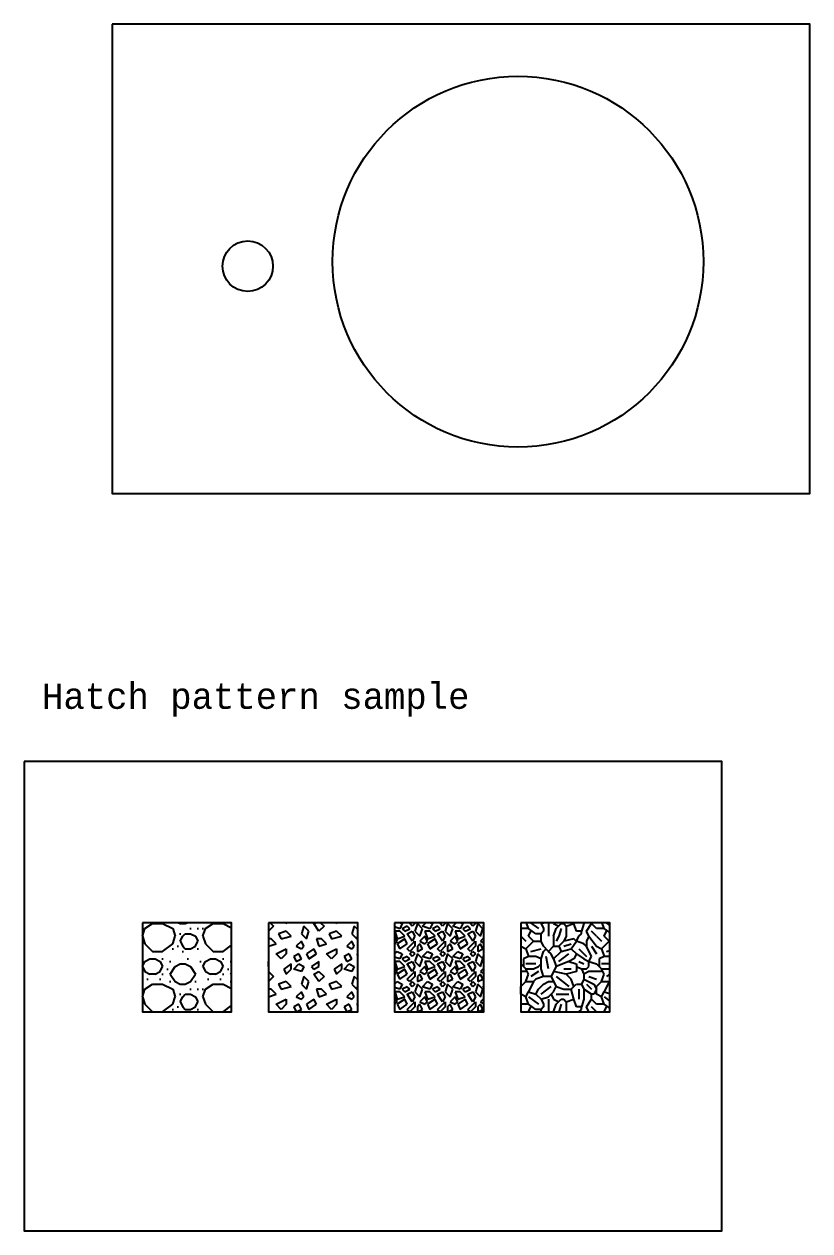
# Model space of a CAD drawing. Header units: inches. Extents: x 0 to 1852, y -566 to 111.
# Drawn here: x 10.16 to 41.31, y -203.8 to -155.95 of the extents above; entities that cross this region are included whole.
import ezdxf

# ---------------------------------------------------------------- set-up
doc = ezdxf.new("R2010")
doc.units = ezdxf.units.IN
doc.header["$MEASUREMENT"] = 0
doc.styles.add('custom_text_style', font='consola.ttf')

# ---------------------------------------------------------------- blocks, each defined once
blk = doc.blocks.new('*U18')
blk.add_circle((0, 0), 1)
blk = doc.blocks.new('*U19')
blk.add_circle((6.347, 0.18), 7.35)

msp = doc.modelspace()

# ---------------------------------------------------------------- hatches: boundary and pattern name
h = msp.add_hatch()
h.set_pattern_fill('HSBDR3E0', color=256, scale=0.1, pattern_type=2)
h.set_pattern_definition([(71.565, (14.8471, -194.5193), (-8e-09, 2.4), [0.31623, -7.27324]), (33.69, (14.947, -194.2193), (9e-09, 2.4), [0.3606, -8.2928]), (33.69, (17.347, -194.2193), (9e-09, 2.4), [0.3606, -8.2928]), (33.69, (19.747, -194.2193), (9e-09, 2.4), [0.3606, -8.2928]), (0, (15.247, -194.0193), (0, 2.4), [0.4, -2]), (333.435, (15.647, -194.0193), (-4e-08, 2.4), [0.4472, -4.9193]), (333.435, (18.047, -194.0193), (-4e-08, 2.4), [0.4472, -4.9193]), (288.435, (16.0471, -194.2193), (8e-09, 2.4), [0.31623, -7.27324]), (288.435, (14.8471, -194.5193), (8e-09, 2.4), [0.31623, -7.27324]), (315, (14.947, -194.8193), (-1e-07, 2.4), [0.42426, -2.96985]), (0, (15.247, -195.1193), (0, 2.4), [0.4, -2]), (36.87, (15.647, -195.1193), (-7e-09, 2.4), [0.5, -11.5]), (36.87, (18.047, -195.1193), (-7e-09, 2.4), [0.5, -11.5]), (36.87, (20.447, -195.1193), (-7e-09, 2.4), [0.5, -11.5]), (36.87, (22.847, -195.1193), (-7e-09, 2.4), [0.5, -11.5]), (71.565, (16.0471, -194.8193), (-8e-09, 2.4), [0.31623, -7.27324]), (56.31, (15.9471, -193.6193), (7e-08, 2.4), [0.3606, -8.2928]), (56.31, (18.3471, -193.6193), (7e-08, 2.4), [0.3606, -8.2928]), (26.565, (16.147, -193.3193), (4e-08, 2.4), [0.2236, -5.143]), (26.565, (18.547, -193.3193), (4e-08, 2.4), [0.2236, -5.143]), (0, (16.347, -193.2193), (0, 2.4), [0.2, -2.2]), (333.435, (16.547, -193.2193), (-4e-08, 2.4), [0.2236, -5.143]), (333.435, (18.947, -193.2193), (-4e-08, 2.4), [0.2236, -5.143]), (303.69, (16.7471, -193.3193), (-7e-08, 2.4), [0.3606, -8.2928]), (303.69, (19.1471, -193.3193), (-7e-08, 2.4), [0.36056, -8.2928]), (303.69, (15.9471, -193.6193), (-7e-08, 2.4), [0.3606, -8.2928]), (303.69, (18.3471, -193.6193), (-7e-08, 2.4), [0.3606, -8.2928]), (333.435, (16.147, -193.9193), (-4e-08, 2.4), [0.2236, -5.143]), (333.435, (18.547, -193.9193), (-4e-08, 2.4), [0.2236, -5.143]), (0, (16.347, -194.0193), (0, 2.4), [0.2, -2.2]), (26.565, (16.547, -194.0193), (4e-08, 2.4), [0.2236, -5.143]), (26.565, (18.947, -194.0193), (4e-08, 2.4), [0.2236, -5.143]), (56.31, (16.7471, -193.9193), (7e-08, 2.4), [0.3606, -8.2928]), (56.31, (19.1471, -193.9193), (7e-08, 2.4), [0.36056, -8.2928]), (63.435, (14.8471, -193.3193), (-4e-08, 2.4), [0.2236, -5.14296]), (26.565, (14.947, -193.1193), (4e-08, 2.4), [0.2236, -5.143]), (26.565, (17.347, -193.1193), (4e-08, 2.4), [0.2236, -5.143]), (0, (15.147, -193.0193), (0, 2.4), [0.2, -2.2]), (333.435, (15.347, -193.0193), (-4e-08, 2.4), [0.2236, -5.143]), (333.435, (17.747, -193.0193), (-4e-08, 2.4), [0.2236, -5.143]), (296.565, (15.5471, -193.1193), (4e-08, 2.4), [0.2236, -5.14296]), (296.565, (14.8471, -193.3193), (4e-08, 2.4), [0.2236, -5.14296]), (180, (15.347, -193.6193), (-3e-16, -2.4), [0.2, -2.2]), (333.435, (14.947, -193.5193), (-4e-08, 2.4), [0.2236, -5.143]), (333.435, (17.347, -193.5193), (-4e-08, 2.4), [0.2236, -5.143]), (26.565, (15.347, -193.6193), (4e-08, 2.4), [0.2236, -5.143]), (26.565, (17.747, -193.6193), (4e-08, 2.4), [0.2236, -5.143]), (63.435, (15.5471, -193.5193), (-4e-08, 2.4), [0.2236, -5.14296]), (63.435, (16.3471, -194.7193), (-4e-08, 2.4), [0.2236, -5.14296]), (45, (16.447, -194.5193), (1e-07, 2.4), [0.1414, -3.2527]), (0, (16.547, -194.4193), (0, 2.4), [0.2, -2.2]), (333.435, (16.747, -194.4193), (-4e-08, 2.4), [0.2236, -5.143]), (333.435, (19.147, -194.4193), (-4e-08, 2.4), [0.2236, -5.143]), (296.565, (16.9471, -194.5193), (4e-08, 2.4), [0.2236, -5.14296]), (296.565, (16.3471, -194.7193), (4e-08, 2.4), [0.2236, -5.14296]), (315, (16.447, -194.9193), (-1e-07, 2.4), [0.1414, -3.2527]), (0, (16.547, -195.0193), (0, 2.4), [0.2, -2.2]), (26.565, (16.747, -195.0193), (4e-08, 2.4), [0.2236, -5.143]), (26.565, (19.147, -195.0193), (4e-08, 2.4), [0.2236, -5.143]), (63.435, (16.9471, -194.9193), (-4e-08, 2.4), [0.2236, -5.14296]), (0, (16.347, -194.4193), (0, 2.4), [0, -2.4]), (0, (15.947, -193.9193), (0, 2.4), [0, -2.4]), (0, (15.547, -193.8193), (0, 2.4), [0, -2.4]), (0, (15.047, -193.8193), (0, 2.4), [0, -2.4]), (0, (15.647, -193.6193), (0, 2.4), [0, -2.4]), (0, (15.847, -193.4193), (0, 2.4), [0, -2.4]), (0, (15.947, -193.1193), (0, 2.4), [0, -2.4]), (0, (16.647, -193.0193), (0, 2.4), [0, -2.4]), (0, (17.147, -193.1193), (0, 2.4), [0, -2.4]), (0, (16.947, -193.9193), (0, 2.4), [0, -2.4]), (0, (17.047, -194.2193), (0, 2.4), [0, -2.4]), (0, (16.747, -194.2193), (0, 2.4), [0, -2.4]), (0, (16.247, -194.9193), (0, 2.4), [0, -2.4]), (0, (16.047, -195.0193), (0, 2.4), [0, -2.4]), (0, (16.447, -195.1193), (0, 2.4), [0, -2.4]), (0, (17.047, -195.0193), (0, 2.4), [0, -2.4]), (0, (14.847, -194.2193), (0, 2.4), [0, -2.4]), (0, (15.647, -193.0193), (0, 2.4), [0, -2.4])])
h.paths.add_polyline_path([(18.38261, -191.58379), (14.84707, -191.58379), (14.84707, -195.11932), (18.38261, -195.11932)])
h = msp.add_hatch()
h.set_pattern_fill('HSHP21E0', color=256, scale=0.1, pattern_type=2)
h.set_pattern_definition([(296.565, (15.3471, -194.8193), (2e-08, 2), [0.2236, -4.24853]), (33.69, (15.447, -195.0193), (3e-08, 2), [0.36056, -6.85055]), (33.69, (17.447, -195.0193), (3e-08, 2), [0.36056, -6.85055]), (33.69, (19.447, -195.0193), (3e-08, 2), [0.3606, -6.8505]), (116.565, (15.7471, -194.8193), (-7e-08, 2), [0.2236, -4.24853]), (213.69, (15.647, -194.6193), (6e-09, 2), [0.36056, -6.85055]), (213.69, (17.647, -194.6193), (6e-09, 2), [0.36056, -6.85055]), (213.69, (19.647, -194.6193), (6e-09, 2), [0.3606, -6.8505]), (26.565, (16.147, -194.8193), (3e-08, 2), [0.4472, -4.0249]), (26.565, (18.147, -194.8193), (3e-08, 2), [0.4472, -4.0249]), (270, (16.547, -194.6193), (2, 1e-16), [0.2, -1.8]), (225, (16.5471, -194.8193), (-1e-07, 2), [0.28284, -2.5456]), (135, (16.3471, -195.0193), (2e-16, 2), [0.28284, -2.5456]), (288.435, (15.7471, -194.2193), (2e-08, 2), [0.31623, -6.00833]), (18.435, (15.847, -194.5193), (6e-08, 2), [0.3162, -6.0083]), (18.435, (17.847, -194.5193), (6e-08, 2), [0.3162, -6.0083]), (18.435, (19.847, -194.5193), (6e-08, 2), [0.3162, -6.0083]), (135, (16.1471, -194.4193), (2e-16, 2), [0.28284, -2.5456]), (180, (15.947, -194.2193), (-2e-16, -2), [0.2, -1.8]), (251.565, (15.2471, -193.7193), (-6e-08, 2), [0.31623, -6.00833]), (315, (15.1471, -194.0193), (0, 2), [0.28284, -2.5456]), (71.565, (15.3471, -194.2193), (-2e-08, 2), [0.31623, -6.00833]), (135, (15.4471, -193.9193), (2e-16, 2), [0.28284, -2.5456]), (225, (16.0471, -193.7193), (-1e-07, 2), [0.28284, -2.5456]), (123.69, (15.8471, -193.9193), (-2e-07, 2), [0.36056, -6.85055]), (123.69, (17.8471, -193.9193), (-2e-07, 2), [0.36056, -6.85055]), (26.565, (15.647, -193.6193), (3e-08, 2), [0.2236, -4.2485]), (26.565, (17.647, -193.6193), (3e-08, 2), [0.2236, -4.2485]), (315, (15.8471, -193.5193), (0, 2), [0.28284, -2.5456]), (213.69, (16.747, -193.2193), (6e-09, 2), [0.36056, -6.85055]), (213.69, (18.747, -193.2193), (6e-09, 2), [0.3606, -6.8505]), (213.69, (20.747, -193.2193), (6e-09, 2), [0.3606, -6.8505]), (296.565, (16.4471, -193.4193), (2e-08, 2), [0.2236, -4.24853]), (45, (16.5471, -193.6193), (0, 2), [0.28284, -2.5456]), (90, (16.747, -193.4193), (-2, 1e-16), [0.2, -1.8]), (213.69, (15.847, -193.1193), (6e-09, 2), [0.36056, -6.85055]), (213.69, (17.847, -193.1193), (6e-09, 2), [0.3606, -6.85055]), (213.69, (19.847, -193.1193), (6e-09, 2), [0.3606, -6.8505]), (315, (15.5471, -193.3193), (0, 2), [0.14142, -2.687]), (26.565, (15.647, -193.4193), (3e-08, 2), [0.2236, -4.2485]), (26.565, (17.647, -193.4193), (3e-08, 2), [0.2236, -4.2485]), (90, (15.847, -193.3193), (-2, 1e-16), [0.2, -1.8]), (333.435, (15.047, -193.2193), (-3e-08, 2), [0.2236, -4.2485]), (333.435, (17.047, -193.2193), (-3e-08, 2), [0.2236, -4.2485]), (243.435, (15.2471, -193.3193), (-1e-07, 2), [0.2236, -4.24853]), (161.565, (15.147, -193.5193), (7e-08, 2), [0.3162, -6.0083]), (161.565, (17.147, -193.5193), (7e-08, 2), [0.3162, -6.0083]), (161.565, (19.147, -193.5193), (7e-08, 2), [0.3162, -6.0083]), (45, (14.8471, -193.4193), (0, 2), [0.28284, -2.5456]), (26.565, (14.947, -195.1193), (3e-08, 2), [0.2236, -4.2485]), (26.565, (16.947, -195.1193), (3e-08, 2), [0.2236, -4.2485]), (116.565, (15.1471, -195.0193), (-7e-08, 2), [0.2236, -4.24853]), (206.565, (15.047, -194.8193), (-3e-07, 2), [0.2236, -4.2485]), (206.565, (17.047, -194.8193), (-3e-07, 2), [0.2236, -4.2485]), (296.565, (14.8471, -194.9193), (2e-08, 2), [0.2236, -4.24853]), (14.036, (16.347, -194.2193), (5e-08, 2), [0.4123, -7.8339]), (14.036, (18.347, -194.2193), (5e-08, 2), [0.4123, -7.8339]), (14.036, (20.347, -194.2193), (5e-08, 2), [0.4123, -7.8339]), (14.036, (22.347, -194.2193), (5e-08, 2), [0.4123, -7.8339]), (135, (16.7471, -194.1193), (2e-16, 2), [0.28284, -2.5456]), (198.435, (16.547, -193.9193), (-3e-07, 2), [0.3162, -6.0083]), (198.435, (18.547, -193.9193), (-3e-07, 2), [0.3162, -6.0083]), (198.435, (20.547, -193.9193), (-3e-07, 2), [0.3162, -6.0083]), (296.565, (16.2471, -194.0193), (2e-08, 2), [0.2236, -4.24853]), (333.435, (14.947, -194.5193), (-3e-08, 2), [0.2236, -4.2485]), (333.435, (16.947, -194.5193), (-3e-08, 2), [0.2236, -4.2485]), (45, (15.1471, -194.6193), (0, 2), [0.14142, -2.687]), (116.565, (15.2471, -194.5193), (-7e-08, 2), [0.2236, -4.24853]), (225, (15.1471, -194.3193), (-1e-07, 2), [0.28284, -2.5456])])
h.paths.add_polyline_path([(19.84707, -191.58379), (19.84707, -195.11932), (23.38261, -195.11932), (23.38261, -191.58379)])
h = msp.add_hatch()
h.set_pattern_fill('HSHP31E0', color=256, scale=0.1, pattern_type=2)
h.set_pattern_definition([(296.565, (15.34707, -194.8193), (2e-08, 1.2), [0.22361, -2.459675]), (33.69, (15.4471, -195.0193), (5e-09, 1.2), [0.36056, -3.9661]), (33.69, (16.6471, -195.0193), (5e-09, 1.2), [0.36056, -3.9661]), (33.69, (17.8471, -195.0193), (5e-09, 1.2), [0.36056, -3.9661]), (116.565, (15.74707, -194.8193), (-2e-08, 1.2), [0.22361, -2.459675]), (213.69, (15.6471, -194.6193), (1e-09, 1.2), [0.36056, -3.9661]), (213.69, (16.8471, -194.6193), (1e-09, 1.2), [0.36056, -3.9661]), (213.69, (18.0471, -194.6193), (1e-09, 1.2), [0.36056, -3.9661]), (45, (15.7471, -195.0193), (6e-08, 1.2), [0.42426, -1.27279]), (270, (16.0471, -194.7193), (1.2, 1e-16), [0.2, -1]), (225, (16.0471, -194.9193), (-6e-08, 1.2), [0.28284, -1.41421]), (135, (15.8471, -195.1193), (1e-16, 1.2), [0.14142, -1.55563]), (288.435, (15.24707, -194.31932), (1e-08, 1.2), [0.31623, -3.478505]), (18.435, (15.3471, -194.6193), (1e-08, 1.2), [0.31623, -3.4785]), (18.435, (16.5471, -194.6193), (1e-08, 1.2), [0.31623, -3.4785]), (18.435, (17.7471, -194.6193), (1e-08, 1.2), [0.31623, -3.4785]), (135, (15.6471, -194.5193), (1e-16, 1.2), [0.28284, -1.41421]), (180, (15.4471, -194.3193), (-1e-16, -1.2), [0.2, -1]), (251.565, (14.94707, -194.01932), (-3e-08, 1.2), [0.31623, -3.478505]), (315, (14.8471, -194.3193), (-6e-08, 1.2), [0.28284, -1.41421]), (71.565, (15.04707, -194.51932), (-1e-08, 1.2), [0.31623, -3.478505]), (135, (15.1471, -194.2193), (1e-16, 1.2), [0.28284, -1.41421]), (243.435, (16.04707, -194.5193), (-9e-08, 1.2), [0.22361, -2.459675]), (123.69, (15.9471, -194.7193), (-7e-08, 1.2), [0.36056, -3.9661]), (123.69, (17.1471, -194.7193), (-7e-08, 1.2), [0.36056, -3.9661]), (26.565, (15.7471, -194.4193), (2e-08, 1.2), [0.2236, -2.45967]), (26.565, (16.9471, -194.4193), (2e-08, 1.2), [0.2236, -2.45967]), (296.565, (15.94707, -194.3193), (2e-08, 1.2), [0.22361, -2.459675]), (206.565, (15.7471, -194.1193), (-2e-07, 1.2), [0.2236, -2.45967]), (206.565, (16.9471, -194.1193), (-2e-07, 1.2), [0.2236, -2.45967]), (315, (15.5471, -194.2193), (-6e-08, 1.2), [0.14142, -1.555635]), (26.565, (15.6471, -194.3193), (2e-08, 1.2), [0.2236, -2.45967]), (26.565, (16.8471, -194.3193), (2e-08, 1.2), [0.2236, -2.45967]), (135, (15.8471, -194.2193), (1e-16, 1.2), [0.14142, -1.55563]), (333.435, (15.3471, -193.9193), (-2e-08, 1.2), [0.2236, -2.45967]), (333.435, (16.5471, -193.9193), (-2e-08, 1.2), [0.2236, -2.45967]), (243.435, (15.54707, -194.0193), (-9e-08, 1.2), [0.22361, -2.459675]), (161.565, (15.4471, -194.2193), (4e-08, 1.2), [0.31623, -3.4785]), (161.565, (16.6471, -194.2193), (4e-08, 1.2), [0.31623, -3.4785]), (161.565, (17.8471, -194.2193), (4e-08, 1.2), [0.31623, -3.4785]), (45, (15.1471, -194.1193), (6e-08, 1.2), [0.28284, -1.41421]), (26.565, (14.9471, -195.1193), (2e-08, 1.2), [0.2236, -2.45967]), (26.565, (16.1471, -195.1193), (2e-08, 1.2), [0.2236, -2.45967]), (116.565, (15.14707, -195.0193), (-2e-08, 1.2), [0.22361, -2.459675]), (225, (15.0471, -194.8193), (-6e-08, 1.2), [0.14142, -1.555635]), (270, (14.9471, -194.9193), (1.2, 1e-16), [0.2, -1]), (333.435, (15.0471, -194.7193), (-2e-08, 1.2), [0.2236, -2.45967]), (333.435, (16.2471, -194.7193), (-2e-08, 1.2), [0.2236, -2.45967]), (45, (15.2471, -194.8193), (6e-08, 1.2), [0.14142, -1.555635]), (116.565, (15.34707, -194.7193), (-2e-08, 1.2), [0.22361, -2.459675]), (225, (15.2471, -194.5193), (-6e-08, 1.2), [0.28284, -1.41421]), (135, (15.9471, -194.1193), (1e-16, 1.2), [0.14142, -1.55563]), (45, (15.8471, -194.0193), (6e-08, 1.2), [0.14142, -1.55563]), (315, (15.9471, -193.9193), (-6e-08, 1.2), [0.14142, -1.55563]), (225, (16.0471, -194.0193), (-6e-08, 1.2), [0.14142, -1.55563])])
h.paths.add_polyline_path([(28.38261, -191.58379), (24.84707, -191.58379), (24.84707, -195.11932), (28.38261, -195.11932)])
h = msp.add_hatch()
h.set_pattern_fill('HVEGE100', color=256, scale=0.1, pattern_type=2)
h.set_pattern_definition([(63.435, (15.4471, -194.4193), (2e-08, 3), [0.2236, -6.4846]), (45, (15.547, -194.2193), (0, 3), [0.28284, -3.9598]), (26.565, (15.747, -194.0193), (6e-08, 3), [0.2236, -6.4846]), (26.565, (18.747, -194.0193), (6e-08, 3), [0.2236, -6.4846]), (0, (15.947, -193.9193), (0, 3), [0.2, -2.8]), (341.565, (15.147, -194.3193), (-1e-08, 3), [0.3162, -9.1706]), (341.565, (18.147, -194.3193), (-1e-08, 3), [0.3162, -9.1706]), (341.565, (21.147, -194.3193), (-1e-08, 3), [0.3162, -9.1706]), (315, (15.447, -194.4193), (0, 3), [0.28284, -3.9598]), (296.565, (15.6471, -194.6193), (-2e-08, 3), [0.2236, -6.4846]), (270, (15.747, -194.8193), (3, 2e-16), [0.1, -2.9]), (225, (15.747, -194.9193), (-3e-07, 3), [0.14142, -4.1012]), (180, (15.647, -195.0193), (-4e-16, -3), [0.2, -2.8]), (146.31, (15.447, -195.0193), (-2e-07, 3), [0.3606, -10.4561]), (146.31, (18.447, -195.0193), (-2e-07, 3), [0.3606, -10.4561]), (146.31, (21.447, -195.0193), (-2e-07, 3), [0.3606, -10.4561]), (108.435, (15.1471, -194.8193), (-9e-08, 3), [0.31623, -9.1706]), (323.13, (15.147, -194.5193), (-9e-08, 3), [0.5, -14.5]), (323.13, (18.147, -194.5193), (-9e-08, 3), [0.5, -14.5]), (323.13, (21.147, -194.5193), (-9e-08, 3), [0.5, -14.5]), (323.13, (24.147, -194.5193), (-9e-08, 3), [0.5, -14.5]), (36.87, (15.647, -194.4193), (9e-08, 3), [0.5, -14.5]), (36.87, (18.647, -194.4193), (9e-08, 3), [0.5, -14.5]), (36.87, (21.647, -194.4193), (9e-08, 3), [0.5, -14.5]), (36.87, (24.647, -194.4193), (9e-08, 3), [0.5, -14.5]), (18.435, (15.647, -194.6193), (1e-08, 3), [0.3162, -9.1706]), (18.435, (18.647, -194.6193), (1e-08, 3), [0.3162, -9.1706]), (18.435, (21.647, -194.6193), (1e-08, 3), [0.3162, -9.1706]), (45, (15.947, -194.5193), (0, 3), [0.28284, -3.9598]), (63.435, (16.1471, -194.3193), (2e-08, 3), [0.2236, -6.4846]), (296.565, (16.0471, -193.7193), (-2e-08, 3), [0.2236, -6.4846]), (296.565, (16.1471, -193.9193), (-2e-08, 3), [0.2236, -6.4846]), (341.565, (16.247, -194.1193), (-1e-08, 3), [0.3162, -9.1706]), (341.565, (19.247, -194.1193), (-1e-08, 3), [0.3162, -9.1706]), (341.565, (22.247, -194.1193), (-1e-08, 3), [0.3162, -9.1706]), (0, (16.547, -194.2193), (0, 3), [0.3, -2.7]), (45, (16.847, -194.2193), (0, 3), [0.1414, -4.1012]), (108.435, (16.9471, -194.1193), (-9e-08, 3), [0.31623, -9.1706]), (135, (16.847, -193.8193), (2e-16, 3), [0.28284, -3.9598]), (168.69, (16.647, -193.6193), (-3e-07, 3), [0.5099, -14.7872]), (168.69, (19.647, -193.6193), (-3e-07, 3), [0.5099, -14.7872]), (168.69, (22.647, -193.6193), (-3e-07, 3), [0.5099, -14.7872]), (168.69, (25.647, -193.6193), (-3e-07, 3), [0.5099, -14.7872]), (168.69, (28.647, -193.6193), (-3e-07, 3), [0.51, -14.7872]), (321.34, (16.247, -193.7193), (-8e-08, 3), [0.6403, -18.569]), (321.34, (19.247, -193.7193), (-8e-08, 3), [0.6403, -18.569]), (321.34, (22.247, -193.7193), (-8e-08, 3), [0.6403, -18.569]), (321.34, (25.247, -193.7193), (-8e-08, 3), [0.6403, -18.569]), (321.34, (28.247, -193.7193), (-8e-08, 3), [0.6403, -18.569]), (71.565, (16.1471, -195.1193), (7e-09, 3), [0.31623, -9.1706]), (45, (16.247, -194.8193), (0, 3), [0.28284, -3.9598]), (0, (16.447, -194.6193), (0, 3), [0.1, -2.9]), (315, (16.547, -194.6193), (0, 3), [0.14142, -4.1012]), (270, (16.647, -194.7193), (3, 2e-16), [0.4, -2.6]), (243.435, (16.6471, -192.1193), (-2e-07, 3), [0.2236, -6.4846]), (225, (16.547, -192.3193), (-3e-07, 3), [0.28284, -3.9598]), (270, (16.147, -192.1193), (3, 2e-16), [0.2, -2.8]), (270, (16.147, -192.3193), (3, 2e-16), [0.2, -2.8]), (251.565, (16.4471, -194.8193), (-9e-08, 3), [0.31623, -9.1706]), (243.435, (16.3471, -192.1193), (-2e-07, 3), [0.2236, -6.4846]), (45, (16.147, -193.0193), (0, 3), [0.42426, -3.81838]), (14.036, (16.447, -192.7193), (4e-09, 3), [0.4123, -11.957]), (14.036, (19.447, -192.7193), (4e-09, 3), [0.4123, -11.957]), (14.036, (22.447, -192.7193), (4e-09, 3), [0.4123, -11.957]), (14.036, (25.447, -192.7193), (4e-09, 3), [0.4123, -11.957]), (315, (16.847, -192.6193), (0, 3), [0.28284, -3.9598]), (243.435, (17.0471, -192.8193), (-2e-07, 3), [0.2236, -6.4846]), (206.565, (16.947, -193.0193), (-4e-07, 3), [0.2236, -6.4846]), (206.565, (19.947, -193.0193), (-4e-07, 3), [0.2236, -6.4846]), (201.801, (16.747, -193.1193), (6e-08, 3), [0.5385, -15.617]), (201.801, (19.747, -193.1193), (6e-08, 3), [0.5385, -15.617]), (201.8, (22.747, -193.1193), (6e-08, 3), [0.5385, -15.617]), (201.8, (25.747, -193.1193), (6e-08, 3), [0.5385, -15.617]), (201.8, (28.747, -193.1193), (6e-08, 3), [0.5385, -15.617]), (36.87, (16.347, -193.1193), (9e-08, 3), [0.5, -14.5]), (36.87, (19.347, -193.1193), (9e-08, 3), [0.5, -14.5]), (36.87, (22.347, -193.1193), (9e-08, 3), [0.5, -14.5]), (36.87, (25.347, -193.1193), (9e-08, 3), [0.5, -14.5]), (341.565, (16.747, -193.1193), (-1e-08, 3), [0.3162, -9.1706]), (341.565, (19.747, -193.1193), (-1e-08, 3), [0.3162, -9.1706]), (341.565, (22.747, -193.1193), (-1e-08, 3), [0.3162, -9.1706]), (270, (17.047, -193.2193), (3, 2e-16), [0.3, -2.7]), (194.036, (17.047, -193.5193), (-3e-07, 3), [0.4123, -11.957]), (194.036, (20.047, -193.5193), (-3e-07, 3), [0.4123, -11.957]), (194.036, (23.047, -193.5193), (-3e-07, 3), [0.4123, -11.957]), (194.036, (26.047, -193.5193), (-3e-07, 3), [0.4123, -11.957]), (0, (16.547, -193.4193), (0, 3), [0.3, -2.7]), (288.435, (16.1471, -193.0193), (-7e-09, 3), [0.31623, -9.1706]), (243.435, (16.2471, -193.3193), (-2e-07, 3), [0.2236, -6.4846]), (243.435, (16.1471, -193.5193), (-2e-07, 3), [0.2236, -6.4846]), (180, (16.047, -193.7193), (-4e-16, -3), [0.3, -2.7]), (108.435, (15.7471, -193.7193), (-9e-08, 3), [0.31623, -9.1706]), (90, (15.647, -193.4193), (-3, 2e-16), [0.4, -2.6]), (71.565, (15.6471, -193.0193), (7e-09, 3), [0.31623, -9.1706]), (45, (15.747, -192.7193), (0, 3), [0.14142, -4.1012]), (45, (15.947, -192.7193), (0, 3), [0.28284, -3.9598]), (0, (16.147, -192.5193), (0, 3), [0.2, -2.8]), (296.565, (16.3471, -192.5193), (-2e-08, 3), [0.2236, -6.4846]), (116.565, (16.1471, -193.0193), (-1e-07, 3), [0.2236, -6.4846]), (135, (16.047, -192.8193), (2e-16, 3), [0.14142, -4.1012]), (101.31, (15.9471, -193.4193), (-3e-08, 3), [0.5099, -14.78716]), (198.435, (15.747, -193.7193), (-4e-07, 3), [0.3162, -9.1706]), (198.435, (18.747, -193.7193), (-4e-07, 3), [0.3162, -9.1706]), (198.435, (21.747, -193.7193), (-4e-07, 3), [0.3162, -9.1706]), (225, (15.447, -193.8193), (-3e-07, 3), [0.14142, -4.1012]), (243.435, (15.3471, -193.9193), (-2e-07, 3), [0.4472, -6.261]), (0, (16.247, -194.4193), (0, 3), [0.5, -2.5]), (296.565, (16.0471, -194.4193), (-2e-08, 3), [0.2236, -6.4846]), (333.435, (16.147, -194.6193), (-6e-08, 3), [0.2236, -6.4846]), (333.435, (19.147, -194.6193), (-6e-08, 3), [0.2236, -6.4846]), (18.435, (16.647, -194.7193), (1e-08, 3), [0.3162, -9.1706]), (18.435, (19.647, -194.7193), (1e-08, 3), [0.3162, -9.1706]), (18.435, (22.647, -194.7193), (1e-08, 3), [0.3162, -9.1706]), (104.036, (16.9471, -194.6193), (2e-08, 3), [0.4123, -11.957]), (45, (16.947, -194.1193), (0, 3), [0.1414, -4.1012]), (0, (17.047, -194.0193), (0, 3), [0.2, -2.8]), (296.565, (17.2471, -194.0193), (-2e-08, 3), [0.2236, -6.4846]), (270, (17.347, -194.2193), (3, 2e-16), [0.4, -2.6]), (251.565, (17.3471, -194.6193), (-9e-08, 3), [0.31623, -9.1706]), (180, (17.247, -194.9193), (-4e-16, -3), [0.2, -2.8]), (108.435, (17.0471, -194.9193), (-9e-08, 3), [0.31623, -9.1706]), (270, (17.147, -194.2193), (3, 2e-16), [0.4, -2.6]), (180, (15.447, -193.2193), (-4e-16, -3), [0.4, -2.6]), (153.435, (15.647, -193.0193), (1e-07, 3), [0.2236, -6.4846]), (153.435, (18.647, -193.0193), (1e-07, 3), [0.2236, -6.4846]), (180, (15.447, -192.9193), (-4e-16, -3), [0.3, -2.7]), (206.565, (15.147, -192.9193), (-4e-07, 3), [0.2236, -6.4846]), (206.565, (18.147, -192.9193), (-4e-07, 3), [0.2236, -6.4846]), (270, (14.947, -193.0193), (3, 2e-16), [0.3, -2.7]), (315, (14.947, -193.3193), (0, 3), [0.14142, -4.1012]), (0, (15.047, -193.4193), (0, 3), [0.3, -2.7]), (26.565, (15.347, -193.4193), (6e-08, 3), [0.2236, -6.4846]), (26.565, (18.347, -193.4193), (6e-08, 3), [0.2236, -6.4846]), (45, (15.547, -193.3193), (0, 3), [0.14142, -4.1012]), (213.69, (15.547, -193.5193), (6e-08, 3), [0.3606, -10.4561]), (213.69, (18.547, -193.5193), (6e-08, 3), [0.3606, -10.4561]), (213.69, (21.547, -193.5193), (6e-08, 3), [0.3606, -10.4561]), (180, (15.047, -193.5193), (-4e-16, -3), [0.2, -2.8]), (180, (17.847, -193.5193), (-4e-16, -3), [0.3, -2.7]), (206.565, (17.547, -193.5193), (-4e-07, 3), [0.2236, -6.4846]), (206.565, (20.547, -193.5193), (-4e-07, 3), [0.2236, -6.4846]), (270, (17.347, -193.6193), (3, 2e-16), [0.2, -2.8]), (333.435, (17.347, -193.8193), (-6e-08, 3), [0.4472, -6.261]), (333.435, (20.347, -193.8193), (-6e-08, 3), [0.4472, -6.261]), (341.565, (17.547, -193.7193), (-1e-08, 3), [0.3162, -9.1706]), (341.565, (20.547, -193.7193), (-1e-08, 3), [0.3162, -9.1706]), (341.565, (23.547, -193.7193), (-1e-08, 3), [0.3162, -9.1706]), (18.435, (16.547, -192.5193), (1e-08, 3), [0.3162, -9.1706]), (18.435, (19.547, -192.5193), (1e-08, 3), [0.3162, -9.1706]), (18.435, (22.547, -192.5193), (1e-08, 3), [0.3162, -9.1706]), (56.31, (16.847, -192.6193), (1e-07, 3), [0.36056, -10.4561]), (56.31, (19.847, -192.6193), (1e-07, 3), [0.36056, -10.4561]), (315, (17.147, -192.6193), (0, 3), [0.42426, -3.81838]), (326.31, (17.047, -192.8193), (-1e-07, 3), [0.3606, -10.4561]), (326.31, (20.047, -192.8193), (-1e-07, 3), [0.3606, -10.4561]), (326.31, (23.047, -192.8193), (-1e-07, 3), [0.3606, -10.4561]), (333.435, (17.347, -193.0193), (-6e-08, 3), [0.2236, -6.4846]), (333.435, (20.347, -193.0193), (-6e-08, 3), [0.2236, -6.4846]), (63.435, (17.5471, -193.1193), (2e-08, 3), [0.2236, -6.4846]), (116.565, (17.6471, -192.9193), (-1e-07, 3), [0.4472, -6.261]), (135, (17.447, -192.5193), (2e-16, 3), [0.1414, -4.1012]), (161.565, (17.347, -192.4193), (2e-07, 3), [0.3162, -9.1706]), (161.565, (20.347, -192.4193), (2e-07, 3), [0.3162, -9.1706]), (161.565, (23.347, -192.4193), (2e-07, 3), [0.3162, -9.1706]), (296.565, (17.2471, -193.4193), (-2e-08, 3), [0.2236, -6.4846]), (333.435, (17.147, -193.1193), (-6e-08, 3), [0.2236, -6.4846]), (333.435, (20.147, -193.1193), (-6e-08, 3), [0.2236, -6.4846]), (243.435, (17.3471, -193.8193), (-2e-07, 3), [0.2236, -6.4846]), (315, (17.447, -194.0193), (0, 3), [0.28284, -3.9598]), (296.565, (17.7471, -194.0193), (-2e-08, 3), [0.2236, -6.4846]), (243.435, (17.8471, -194.2193), (-2e-07, 3), [0.2236, -6.4846]), (180, (17.747, -194.4193), (-4e-16, -3), [0.1, -2.9]), (146.31, (17.647, -194.4193), (-2e-07, 3), [0.3606, -10.4561]), (146.31, (20.647, -194.4193), (-2e-07, 3), [0.3606, -10.4561]), (146.31, (23.647, -194.4193), (-2e-07, 3), [0.3606, -10.4561]), (270, (15.947, -194.6193), (3, 2e-16), [0.5, -2.5]), (63.435, (15.1471, -195.1193), (2e-08, 3), [0.2236, -6.4846]), (180, (15.147, -194.8193), (-4e-16, -3), [0.3, -2.7]), (243.435, (17.5471, -192.1193), (-2e-07, 3), [0.2236, -6.4846]), (270, (17.447, -192.3193), (3, 2e-16), [0.2, -2.8]), (135, (15.947, -192.7193), (2e-16, 3), [0.28284, -3.9598]), (116.565, (15.7471, -192.5193), (-1e-07, 3), [0.2236, -6.4846]), (90, (15.647, -192.3193), (-3, 2e-16), [0.2, -2.8]), (45, (17.447, -193.4193), (0, 3), [0.1414, -4.1012]), (90, (17.547, -193.3193), (-3, 2e-16), [0.2, -2.8]), (341.565, (17.547, -193.1193), (-1e-08, 3), [0.3162, -9.1706]), (341.565, (20.547, -193.1193), (-1e-08, 3), [0.3162, -9.1706]), (341.565, (23.547, -193.1193), (-1e-08, 3), [0.3162, -9.1706]), (315, (14.847, -193.2193), (0, 3), [0.14142, -4.1012]), (0, (17.347, -193.4193), (0, 3), [0.1, -2.9]), (135, (17.847, -195.1193), (2e-16, 3), [0.28284, -3.9598]), (315, (14.847, -192.1193), (0, 3), [0.28284, -3.9598]), (333.435, (14.847, -192.5193), (-6e-08, 3), [0.2236, -6.4846]), (333.435, (17.847, -192.5193), (-6e-08, 3), [0.2236, -6.4846]), (45, (15.047, -192.6193), (0, 3), [0.42426, -3.81838]), (135, (15.347, -192.3193), (2e-16, 3), [0.28284, -3.9598]), (135, (17.847, -194.8193), (2e-16, 3), [0.28284, -3.9598]), (116.565, (17.5471, -195.1193), (-1e-07, 3), [0.2236, -6.4846]), (56.31, (17.447, -194.9193), (1e-07, 3), [0.36056, -10.4561]), (56.31, (20.447, -194.9193), (1e-07, 3), [0.36056, -10.4561]), (135, (17.047, -192.3193), (2e-16, 3), [0.1414, -4.1012]), (194.036, (16.947, -192.2193), (-3e-07, 3), [0.4123, -11.957]), (194.036, (19.947, -192.2193), (-3e-07, 3), [0.4123, -11.957]), (194.036, (22.947, -192.2193), (-3e-07, 3), [0.4123, -11.957]), (194.036, (25.947, -192.2193), (-3e-07, 3), [0.4123, -11.957]), (14.036, (15.247, -192.7193), (4e-09, 3), [0.4123, -11.957]), (14.036, (18.247, -192.7193), (4e-09, 3), [0.4123, -11.957]), (14.036, (21.247, -192.7193), (4e-09, 3), [0.4123, -11.957]), (14.036, (24.247, -192.7193), (4e-09, 3), [0.4123, -11.957]), (288.435, (15.0471, -192.6193), (-7e-09, 3), [0.31623, -9.1706]), (0, (15.047, -193.9193), (0, 3), [0.3, -2.7]), (63.435, (15.0471, -194.5193), (2e-08, 3), [0.2236, -6.4846]), (90, (17.647, -194.6193), (-3, 2e-16), [0.2, -2.8]), (153.435, (15.047, -194.5193), (1e-07, 3), [0.2236, -6.4846]), (153.435, (18.047, -194.5193), (1e-07, 3), [0.2236, -6.4846]), (90, (14.847, -194.4193), (-3, 2e-16), [0.3, -2.7]), (45, (14.847, -194.1193), (0, 3), [0.28284, -3.9598]), (71.565, (15.0471, -193.9193), (7e-09, 3), [0.31623, -9.1706]), (116.565, (15.1471, -193.6193), (-1e-07, 3), [0.2236, -6.4846]), (333.435, (17.047, -193.3193), (-6e-08, 3), [0.2236, -6.4846]), (333.435, (20.047, -193.3193), (-6e-08, 3), [0.2236, -6.4846]), (0, (17.247, -193.4193), (0, 3), [0.1, -2.9]), (63.435, (17.0471, -192.3193), (2e-08, 3), [0.2236, -6.4846]), (45, (17.147, -195.1193), (0, 3), [0.1414, -4.1012]), (90, (17.247, -195.0193), (-3, 2e-16), [0.1, -2.9]), (306.87, (17.547, -192.1193), (-1e-07, 3), [0.5, -14.5]), (306.87, (20.547, -192.1193), (-1e-07, 3), [0.5, -14.5]), (306.87, (23.547, -192.1193), (-1e-07, 3), [0.5, -14.5]), (90, (15.647, -195.1193), (-3, 2e-16), [0.1, -2.9]), (303.69, (17.647, -192.5193), (-1e-07, 3), [0.36056, -10.4561]), (303.69, (20.647, -192.5193), (-1e-07, 3), [0.36056, -10.4561]), (0, (15.347, -192.3193), (0, 3), [0.3, -2.7])])
h.paths.add_polyline_path([(33.38261, -191.58379), (29.84707, -191.58379), (29.84707, -195.11932), (33.38261, -195.11932)])

# ---------------------------------------------------------------- linework, layer by layer
for points in [[(13.65383, -155.95225), (13.65383, -174.56308), (41.30565, -174.56308), (41.30565, -155.95225)], [(10.16053, -185.19021), (10.16053, -203.80104), (37.81235, -203.80104), (37.81235, -185.19021)], [(14.84707, -191.58379), (14.84707, -195.11932), (18.38261, -195.11932), (18.38261, -191.58379)], [(19.84707, -191.58379), (19.84707, -195.11932), (23.38261, -195.11932), (23.38261, -191.58379)], [(24.84707, -191.58379), (24.84707, -195.11932), (28.38261, -195.11932), (28.38261, -191.58379)], [(29.84707, -191.58379), (29.84707, -195.11932), (33.38261, -195.11932), (33.38261, -191.58379)]]:
    msp.add_lwpolyline(points, close=True)

# ---------------------------------------------------------------- block references
for name, p in [('*U19', (23.38955, -165.54963)), ('*U18', (19.02481, -165.54963))]:
    msp.add_blockref(name, p)

# ---------------------------------------------------------------- texts
at = {"style": 'custom_text_style'}
msp.add_text('Hatch pattern sample', height=1, dxfattribs=at).set_placement((10.86837, -183.10169))

doc.saveas('drawing.dxf')
